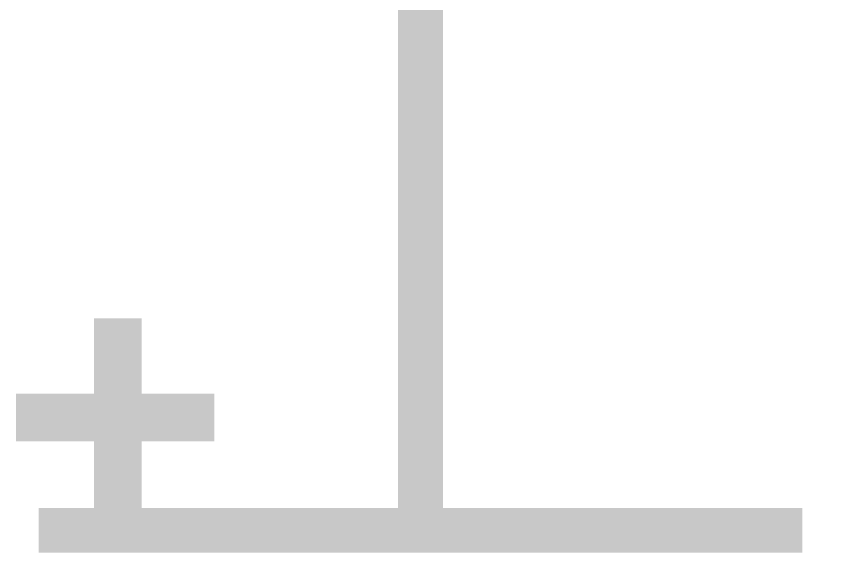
# Model space of a CAD drawing. Header units: millimetres. Extents: x 0 to 11.5, y 0 to 7.6.
# Drawn here: x 9.9441 to 10.1564, y 2.6744 to 2.8152 of the extents above; entities that cross this region are included whole.
import ezdxf

# ---------------------------------------------------------------- set-up
doc = ezdxf.new("R2010")
doc.units = ezdxf.units.MM
doc.header["$MEASUREMENT"] = 0
doc.layers.add('Sheet', color=255, linetype='Continuous')

msp = doc.modelspace()

# ---------------------------------------------------------------- linework, layer by layer
at = {"layer": 'Sheet', "const_width": 0.0118}
for points in [[(10.05023, 2.68031), (10.05023, 2.85)], [(9.94998, 2.68031), (10.15047, 2.68031)]]:
    msp.add_lwpolyline(points, dxfattribs=at)
at = {"layer": 'Sheet'}
for points, const_width in [([(9.97044, 2.73006), (9.97112, 2.73006), (9.97112, 2.69053), (9.97044, 2.69053), (9.97044, 2.73006)], 0.0118), ([(9.97044, 2.73006), (9.97044, 2.69053), (9.97112, 2.69053), (9.97112, 2.73006), (9.97044, 2.73006), (9.97044, 2.73006)], 0.0039), ([(9.94998, 2.71029), (9.99022, 2.71029), (9.99022, 2.70961), (9.94998, 2.70961), (9.94998, 2.71029)], 0.0118), ([(9.94998, 2.71029), (9.94998, 2.70961), (9.99022, 2.70961), (9.99022, 2.71029), (9.94998, 2.71029), (9.94998, 2.71029)], 0.0039)]:
    msp.add_lwpolyline(points, close=True, dxfattribs=dict(at, const_width=const_width))

doc.saveas('drawing.dxf')
